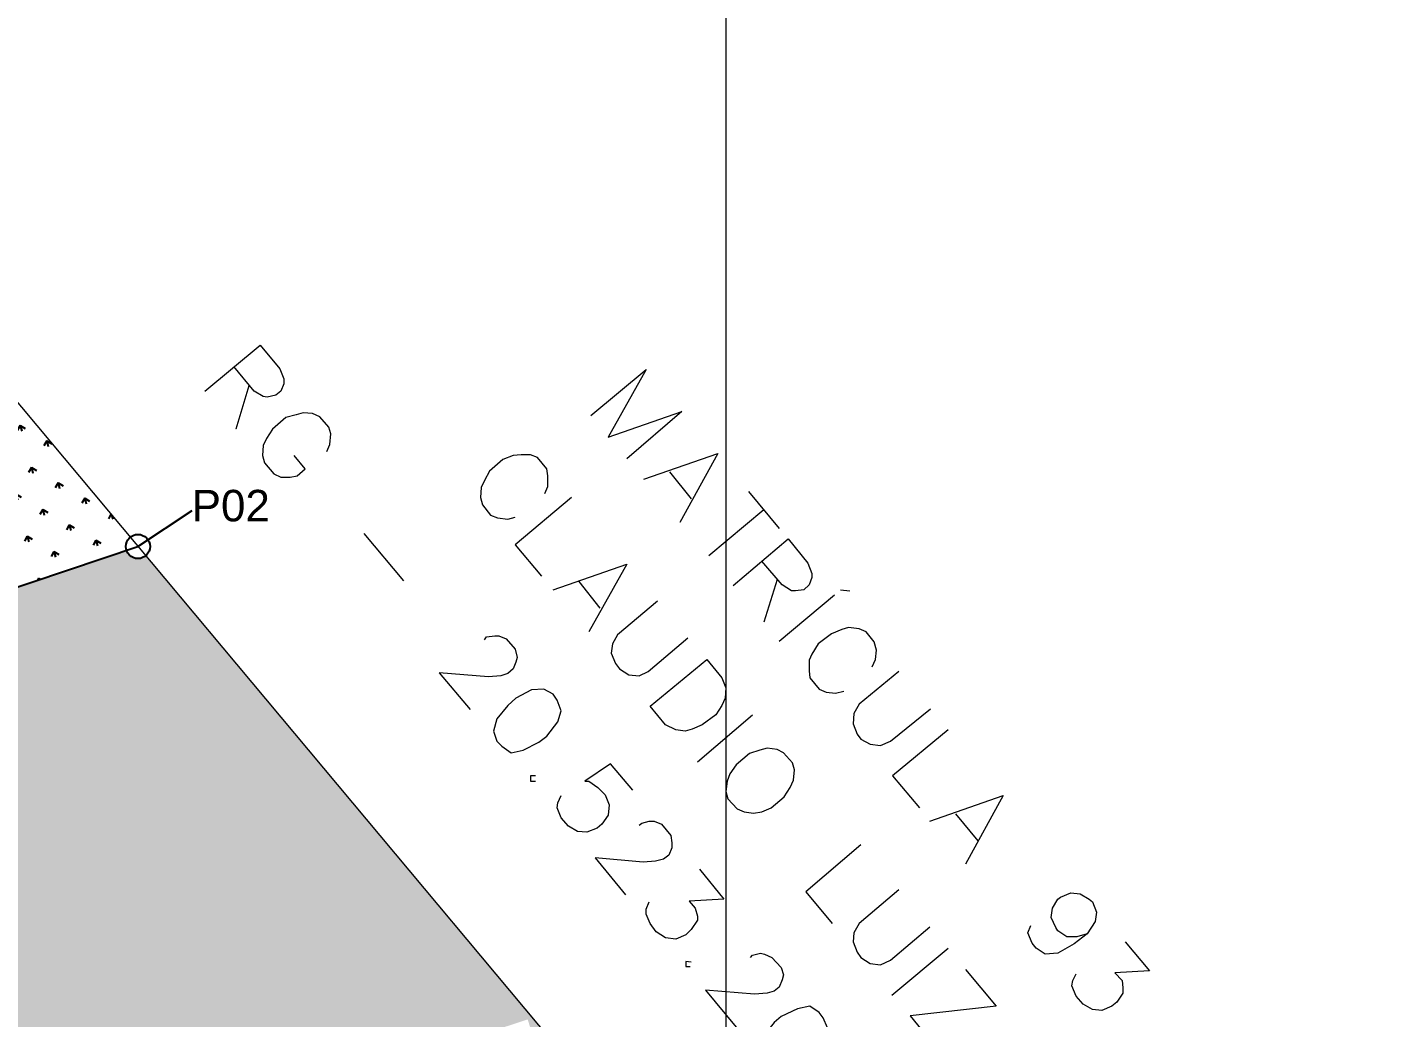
# Model space of a CAD drawing. Header units: metres. Extents: x 294767 to 326364, y 7392106 to 7497262.
# Drawn here: x 304271.1 to 304327.1, y 7392504 to 7392544.9 of the extents above; entities that cross this region are included whole.
import ezdxf

# ---------------------------------------------------------------- set-up
doc = ezdxf.new("R2010")
doc.units = ezdxf.units.M
doc.header["$LTSCALE"] = 0.1
doc.set_wipeout_variables(frame=1)
doc.linetypes.add('ACAD_ISO04W100', pattern=[30, 24, -3, 0, -3])
doc.layers.get('0').update_dxf_attribs({"color": 6})
doc.layers.add('1. VEGETAÇAO', color=106, linetype='ACAD_ISO04W100')
doc.layers.add('MALHA', color=1, linetype='Continuous', lineweight=0)
doc.styles.add('ARIAL', font='arial.ttf')

msp = doc.modelspace()

# ---------------------------------------------------------------- hatches: boundary and pattern name
at = {"layer": '1. VEGETAÇAO', "true_color": 0x58ba48, "transparency": 33554636}
h = msp.add_hatch(dxfattribs=at)
h.set_pattern_fill('GRASS', color=85, scale=0.05, angle=195)
h.paths.add_polyline_path([(304265.763, 7392535.314, -0.530221), (304264.967, 7392535.541), (304256.056, 7392532.613), (304258.39, 7392525.513), (304270.101, 7392529.402, -0.080346), (304270.075, 7392529.56, -0.223208), (304270.256, 7392529.945)])
h.paths.add_polyline_path([(304270.898, 7392529.178, -0.530615), (304270.101, 7392529.402), (304258.39, 7392525.513), (304260.728, 7392518.397), (304275.233, 7392523.266, -0.080625), (304275.208, 7392523.424, -0.22408), (304275.39, 7392523.81)])

# ---------------------------------------------------------------- linework, layer by layer
at = {"color": 2}
msp.add_line((304275.711, 7392523.426), (304277.944, 7392524.915), dxfattribs=at)
at = {"color": 7, "linetype": 'Continuous', "lineweight": 5, "true_color": 0x000007}
for points in [[(304278.478, 7392529.84), (304280.758, 7392531.74), (304281.567, 7392530.765), (304281.732, 7392530.352), (304281.732, 7392530.138), (304281.617, 7392529.84), (304281.402, 7392529.675), (304281.055, 7392529.592), (304280.89, 7392529.625), (304280.51, 7392529.84), (304279.667, 7392530.864)], [(304294.419, 7392528.833), (304296.715, 7392530.732), (304295.145, 7392527.941), (304298.185, 7392528.998), (304295.905, 7392527.049)], [(304280.295, 7392530.055), (304279.75, 7392528.271), (304279.75, 7392528.271)], [(304283.516, 7392527.346), (304283.632, 7392527.643), (304283.681, 7392528.073), (304283.599, 7392528.354), (304283.219, 7392528.783), (304282.922, 7392528.915), (304282.542, 7392528.948), (304282.244, 7392528.866), (304281.815, 7392528.75), (304281.27, 7392528.271), (304281.022, 7392527.891), (304280.89, 7392527.594), (304280.857, 7392527.181), (304280.939, 7392526.883), (304281.319, 7392526.421), (304281.617, 7392526.289), (304281.996, 7392526.289), (304282.294, 7392526.338), (304282.624, 7392526.636), (304282.162, 7392527.181)], [(304292.519, 7392525.611), (304292.651, 7392525.909), (304292.651, 7392526.338), (304292.602, 7392526.636), (304292.222, 7392527.098), (304291.924, 7392527.214), (304291.544, 7392527.214), (304291.214, 7392527.181), (304290.784, 7392527.015), (304290.239, 7392526.536), (304290.025, 7392526.157), (304289.892, 7392525.859), (304289.859, 7392525.446), (304289.942, 7392525.149), (304290.272, 7392524.719), (304290.57, 7392524.604), (304290.999, 7392524.554), (304291.297, 7392524.637)], [(304296.616, 7392526.206), (304299.672, 7392527.263), (304298.102, 7392524.422)], [(304297.673, 7392526.503), (304298.565, 7392525.397)], [(304293.626, 7392525.446), (304291.297, 7392523.497), (304292.387, 7392522.192)], [(304300.943, 7392525.694), (304302.199, 7392524.174)], [(304301.571, 7392524.934), (304299.292, 7392523.034)], [(304285.036, 7392523.96), (304286.688, 7392522.01), (304286.688, 7392522.01)], [(304300.299, 7392521.812), (304302.579, 7392523.745), (304303.388, 7392522.737), (304303.553, 7392522.308), (304303.553, 7392522.142), (304303.438, 7392521.845), (304303.223, 7392521.63), (304302.876, 7392521.597), (304302.711, 7392521.597), (304302.331, 7392521.845), (304301.489, 7392522.82)], [(304292.866, 7392521.63), (304295.905, 7392522.688), (304294.336, 7392519.896)], [(304293.923, 7392521.977), (304294.799, 7392520.871), (304294.799, 7392520.871)], [(304302.116, 7392522.06), (304301.571, 7392520.292)], [(304302.199, 7392519.516), (304304.495, 7392521.432)], [(304304.743, 7392521.63), (304305.123, 7392521.597)], [(304297.177, 7392521.168), (304295.525, 7392519.78), (304295.311, 7392519.4), (304295.261, 7392519.02), (304295.443, 7392518.591), (304295.608, 7392518.376), (304295.988, 7392518.128), (304296.417, 7392518.079), (304296.797, 7392518.261), (304298.433, 7392519.648)], [(304290.025, 7392519.566), (304290.107, 7392519.698), (304290.454, 7392519.731), (304290.619, 7392519.731), (304290.917, 7392519.615), (304291.297, 7392519.186), (304291.379, 7392518.839), (304291.33, 7392518.64), (304291.214, 7392518.376), (304290.999, 7392518.178), (304290.702, 7392518.079), (304290.19, 7392518.046), (304288.158, 7392518.211), (304289.43, 7392516.691)], [(304306.048, 7392518.459), (304306.18, 7392518.756), (304306.229, 7392519.136), (304306.13, 7392519.483), (304305.8, 7392519.896), (304305.503, 7392520.028), (304305.073, 7392520.078), (304304.792, 7392519.995), (304304.363, 7392519.813), (304303.818, 7392519.4), (304303.553, 7392518.971), (304303.438, 7392518.723), (304303.438, 7392518.294), (304303.471, 7392517.996), (304303.851, 7392517.534), (304304.148, 7392517.402), (304304.528, 7392517.369), (304304.875, 7392517.451)], [(304307.155, 7392518.261), (304305.503, 7392516.906), (304305.288, 7392516.526), (304305.255, 7392516.097), (304305.42, 7392515.667), (304305.585, 7392515.469), (304305.965, 7392515.254), (304306.395, 7392515.205), (304306.808, 7392515.386), (304308.46, 7392516.724)], [(304298.829, 7392514.527), (304301.109, 7392516.477), (304301.109, 7392516.477)], [(304309.186, 7392515.849), (304306.89, 7392513.949), (304307.997, 7392512.628)], [(304296.153, 7392513.354), (304295.228, 7392514.445), (304294.171, 7392513.734), (304294.336, 7392513.734), (304294.716, 7392513.47), (304295.013, 7392513.173), (304295.178, 7392512.76), (304295.145, 7392512.33), (304294.881, 7392511.95), (304294.683, 7392511.785), (304294.253, 7392511.62), (304293.873, 7392511.653), (304293.494, 7392511.868), (304293.196, 7392512.215), (304293.031, 7392512.628), (304293.064, 7392512.842), (304293.196, 7392513.14)], [(304292.139, 7392513.949), (304291.924, 7392513.949), (304291.924, 7392513.734), (304292.139, 7392513.734)], [(304308.426, 7392512.083), (304311.466, 7392513.14), (304309.897, 7392510.298)], [(304296.417, 7392511.917), (304296.533, 7392512), (304296.83, 7392512.083), (304297.045, 7392512.083), (304297.342, 7392511.95), (304297.722, 7392511.488), (304297.772, 7392511.191), (304297.772, 7392510.976), (304297.64, 7392510.678), (304297.425, 7392510.513), (304297.095, 7392510.431), (304296.583, 7392510.381), (304294.6, 7392510.563), (304295.856, 7392509.043)], [(304309.484, 7392512.38), (304310.409, 7392511.273), (304310.409, 7392511.273)], [(304305.585, 7392511.108), (304303.306, 7392509.159), (304304.396, 7392507.854)], [(304298.912, 7392510.1), (304299.919, 7392508.861), (304298.482, 7392508.779), (304298.73, 7392508.481), (304298.829, 7392508.151), (304298.829, 7392507.986), (304298.565, 7392507.606), (304298.35, 7392507.391), (304297.937, 7392507.209), (304297.508, 7392507.259), (304297.128, 7392507.507), (304296.88, 7392507.854), (304296.715, 7392508.234), (304296.715, 7392508.448), (304296.83, 7392508.746)], [(304307.155, 7392509.241), (304305.503, 7392507.854), (304305.288, 7392507.474), (304305.255, 7392507.094), (304305.42, 7392506.664), (304305.585, 7392506.45), (304305.965, 7392506.202), (304306.395, 7392506.152), (304306.808, 7392506.334), (304308.426, 7392507.722)], [(304314.935, 7392507.424), (304314.505, 7392507.309), (304314.092, 7392507.309), (304313.712, 7392507.556), (304313.63, 7392507.689), (304313.448, 7392508.101), (304313.498, 7392508.481), (304313.712, 7392508.861), (304313.828, 7392508.944), (304314.258, 7392509.126), (304314.638, 7392509.076), (304315.017, 7392508.861), (304315.15, 7392508.746), (304315.315, 7392508.316), (304315.265, 7392507.936), (304314.935, 7392507.424), (304314.39, 7392507.011), (304313.712, 7392506.631), (304313.2, 7392506.582), (304312.82, 7392506.83), (304312.655, 7392507.044), (304312.474, 7392507.474), (304312.606, 7392507.771)], [(304316.504, 7392507.094), (304317.512, 7392505.904), (304316.075, 7392505.822), (304316.372, 7392505.492), (304316.405, 7392505.194), (304316.405, 7392504.979), (304316.157, 7392504.6), (304315.943, 7392504.434), (304315.53, 7392504.253), (304315.15, 7392504.302), (304314.77, 7392504.517), (304314.472, 7392504.847), (304314.291, 7392505.277), (304314.34, 7392505.492), (304314.472, 7392505.772)], [(304301.026, 7392506.45), (304301.109, 7392506.549), (304301.439, 7392506.631), (304301.604, 7392506.582), (304301.902, 7392506.45), (304302.282, 7392506.037), (304302.381, 7392505.739), (304302.331, 7392505.525), (304302.199, 7392505.227), (304302.001, 7392505.062), (304301.703, 7392504.979), (304301.191, 7392504.93), (304299.159, 7392505.095), (304300.431, 7392503.575)], [(304306.857, 7392504.897), (304309.186, 7392506.83), (304309.186, 7392506.83)], [(304298.565, 7392506.251), (304298.35, 7392506.284), (304298.35, 7392506.07), (304298.532, 7392506.07)], [(304309.897, 7392505.954), (304311.169, 7392504.434), (304307.617, 7392504.038), (304308.889, 7392502.485)]]:
    msp.add_lwpolyline(points, dxfattribs=at)
at = {"color": 1}
msp.add_lwpolyline([(304275.711, 7392523.426), (304275.711, 7392523.426), (304275.711, 7392523.426), (304275.711, 7392523.426)], dxfattribs=at)
at = {"color": 7, "linetype": 'Continuous', "lineweight": 5, "true_color": 0x000007}
for points in [[(304296.88, 7392516.823), (304299.209, 7392518.756), (304299.837, 7392517.996), (304300.002, 7392517.583), (304299.969, 7392517.154), (304299.837, 7392516.856), (304299.589, 7392516.477), (304299.027, 7392516.064), (304298.614, 7392515.882), (304298.317, 7392515.799), (304297.937, 7392515.849), (304297.508, 7392516.064)], [(304292.866, 7392517.319), (304292.486, 7392517.534), (304291.974, 7392517.501), (304291.33, 7392517.154), (304290.999, 7392516.856), (304290.537, 7392516.311), (304290.405, 7392515.799), (304290.537, 7392515.386), (304290.751, 7392515.172), (304291.131, 7392514.907), (304291.627, 7392515.006), (304292.271, 7392515.337), (304292.602, 7392515.584), (304293.064, 7392516.179), (304293.196, 7392516.642), (304293.031, 7392517.071)], [(304302.381, 7392514.907), (304302.116, 7392515.039), (304301.703, 7392515.089), (304301.406, 7392515.006), (304300.977, 7392514.874), (304300.431, 7392514.412), (304300.167, 7392514.032), (304300.051, 7392513.734), (304300.002, 7392513.305), (304300.085, 7392513.008), (304300.464, 7392512.595), (304300.762, 7392512.462), (304301.142, 7392512.413), (304301.489, 7392512.462), (304301.869, 7392512.628), (304302.414, 7392513.09), (304302.661, 7392513.47), (304302.794, 7392513.767), (304302.843, 7392514.197), (304302.761, 7392514.494)], [(304303.851, 7392504.17), (304303.471, 7392504.434), (304302.959, 7392504.335), (304302.282, 7392504.005), (304302.001, 7392503.757), (304301.522, 7392503.162), (304301.356, 7392502.65), (304301.522, 7392502.27), (304301.736, 7392502.023), (304302.116, 7392501.808), (304302.628, 7392501.841), (304303.256, 7392502.188), (304303.603, 7392502.485), (304304.066, 7392503.03), (304304.198, 7392503.542), (304304.016, 7392503.955)]]:
    msp.add_lwpolyline(points, close=True, dxfattribs=at)
at = {"color": 2}
msp.add_circle((304275.708, 7392523.424), 0.5, dxfattribs=at)
at = {"layer": 'MALHA', "color": 8}
msp.add_line((304300, 7392653.093), (304300, 7392235.209), dxfattribs=at)

# ---------------------------------------------------------------- texts
at = {"color": 2, "insert": (304277.929, 7392525.763), "char_height": 1.3, "attachment_point": 1, "style": 'ARIAL'}
msp.add_mtext_dynamic_manual_height_columns('P02', width=2.91874, gutter_width=6.5, heights=[0], dxfattribs=at)

# ---------------------------------------------------------------- wipeouts: each hides what was drawn before it
at = {"color": 30}
msp.add_wipeout([(304204.815, 7392496.352), (304252.316, 7392511.962), (304272.609, 7392450.211), (304225.108, 7392434.601)], dxfattribs=at)

# ---------------------------------------------------------------- next in the draw order: hatches: boundary and pattern name
at = {"layer": '1. VEGETAÇAO', "true_color": 0x58ba48, "transparency": 33554636}
h = msp.add_hatch(dxfattribs=at)
h.set_pattern_fill('GRASS', color=85, scale=0.05, angle=195)
h.paths.add_polyline_path([(304276.032, 7392523.043, -0.531324), (304275.233, 7392523.266), (304260.728, 7392518.397), (304268.06, 7392496.085), (304291.81, 7392503.89), (304293.371, 7392499.14), (304294.932, 7392494.39), (304296.493, 7392489.64), (304298.054, 7392484.89), (304299.615, 7392480.14), (304301.176, 7392475.39), (304302.737, 7392470.64), (304304.298, 7392465.89), (304305.859, 7392461.139), (304323.095, 7392466.804), (304299.622, 7392494.854), (304299.622, 7392494.82), (304299.589, 7392494.82), (304299.589, 7392494.893)])
h.paths.add_polyline_path([(304330.004, 7392458.548), (304318.481, 7392454.761), (304328.698, 7392423.671), (304352.614, 7392431.53)])

# ---------------------------------------------------------------- next in the draw order: linework, layer by layer
at = {"color": 10}
msp.add_line((303996.912, 7392429.845), (304275.711, 7392523.426), dxfattribs=at)
at = {"color": 7, "linetype": 'Continuous', "lineweight": 5}
msp.add_lwpolyline([(304004.492, 7392524.576), (304036.643, 7392541.783), (304084.713, 7392561.738), (304185.742, 7392607.363), (304204.474, 7392608.552), (304352.746, 7392431.372), (304387.171, 7392395.262), (304386.742, 7392393.907), (304374.782, 7392386.408), (304365.135, 7392381.915), (304348.352, 7392377.818), (304342.405, 7392377.156)], dxfattribs=at)

doc.saveas('drawing.dxf')
